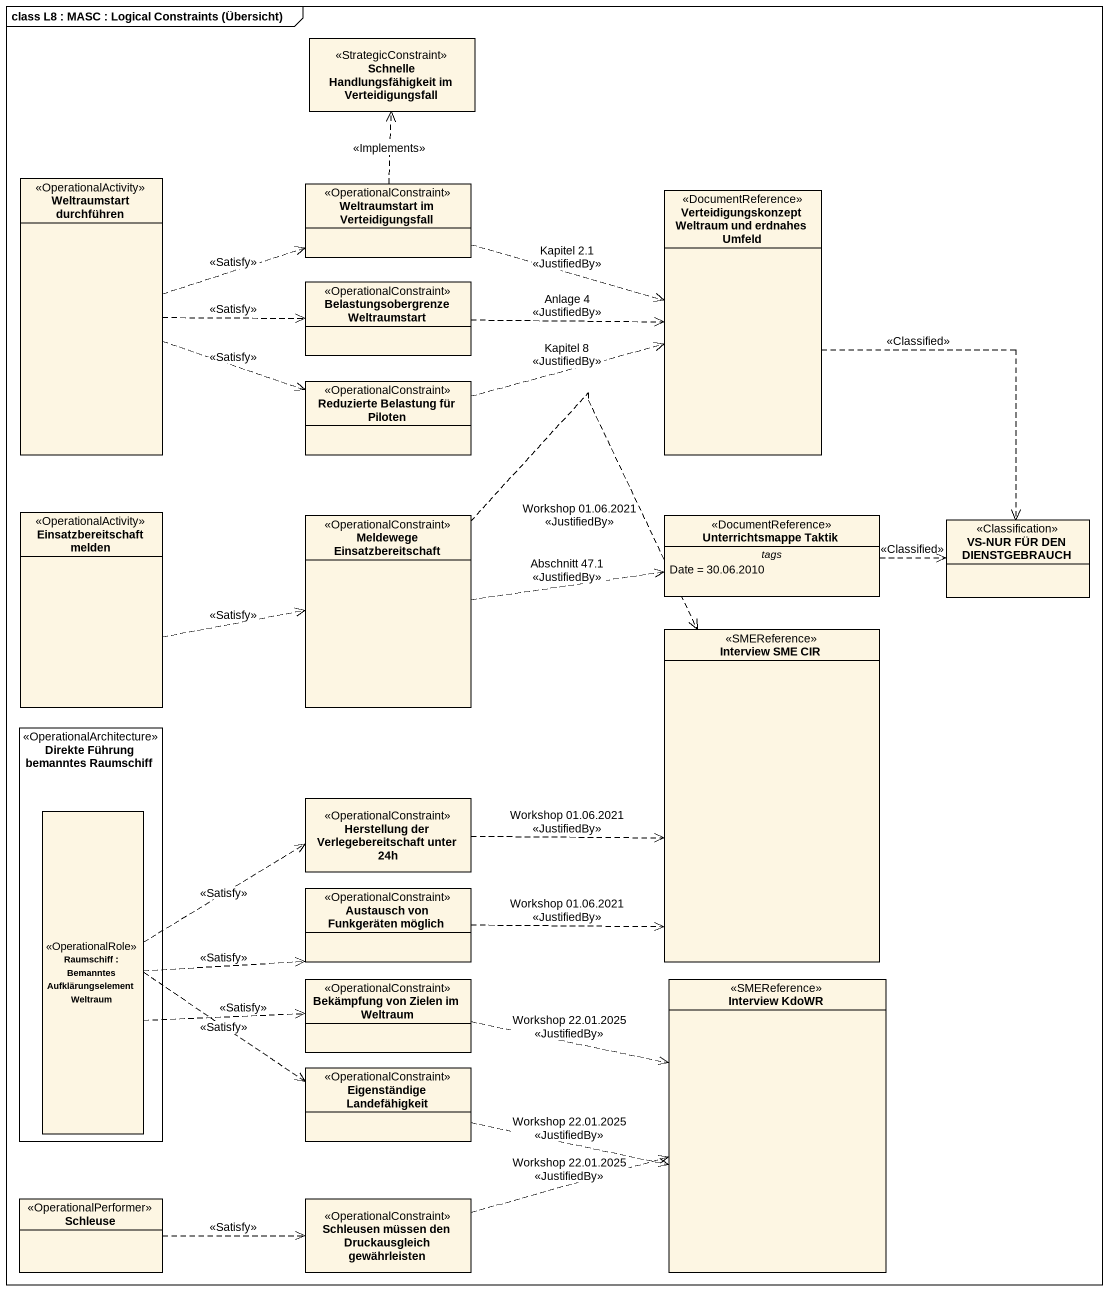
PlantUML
@startuml
mainframe class L8 : MASC : Logical Constraints (Übersicht)
allowmixing
hide circle
hide empty members
class "Schnelle Handlungsfähigkeit im Verteidigungsfall" as Schnelle_Handlungsfähigkeit <<StrategicConstraint>>
class "Weltraumstart durchführen" as Weltraumstart_durchführen <<OperationalActivity>>
class "Weltraumstart im Verteidigungsfall" as Weltraumstart_im <<OperationalConstraint>>
class "Verteidigungskonzept Weltraum und erdnahes Umfeld" as Verteidigungskonzept <<DocumentReference>>
class "Belastungsobergrenze Weltraumstart" as Belastungsobergrenze <<OperationalConstraint>>
class "Reduzierte Belastung für Piloten" as Reduzierte_Belastung_für <<OperationalConstraint>>
class "Einsatzbereitschaft melden" as Einsatzbereitschaft_melden <<OperationalActivity>>
class "Meldewege Einsatzbereitschaft" as Meldewege <<OperationalConstraint>>
class "Unterrichtsmappe Taktik" as Unterrichtsmappe_Taktik <<DocumentReference>> {
  -- tags --
  Date = 30.06.2010
}
class "VS-NUR FÜR DEN DIENSTGEBRAUCH" as VS_NUR_FÜR_DEN <<Classification>>
class "Interview SME CIR" as Interview_SME_CIR <<SMEReference>>
rectangle "Direkte Führung bemanntes Raumschiff" as Direkte_Führung_bemanntes <<OperationalArchitecture>> {
  rectangle "Raumschiff : Bemanntes Aufklärungselement Weltraum" as Raumschiff <<OperationalRole>>
}
class "Herstellung der Verlegebereitschaft unter 24h" as Herstellung_der <<OperationalConstraint>>
class "Austausch von Funkgeräten möglich" as Austausch_von_Funkgeräten <<OperationalConstraint>>
class "Bekämpfung von Zielen im Weltraum" as Bekämpfung_von_Zielen_im <<OperationalConstraint>>
class "Interview KdoWR" as Interview_KdoWR <<SMEReference>>
class "Eigenständige Landefähigkeit" as Eigenständige_Landefähigkeit <<OperationalConstraint>>
class Schleuse <<OperationalPerformer>>
class "Schleusen müssen den Druckausgleich gewährleisten" as Schleusen_müssen_den <<OperationalConstraint>>
Weltraumstart_durchführen .right.> Weltraumstart_im : <<Satisfy>>
Weltraumstart_durchführen .right.> Belastungsobergrenze : <<Satisfy>>
Weltraumstart_durchführen .right.> Reduzierte_Belastung_für : <<Satisfy>>
Weltraumstart_im .up.> Schnelle_Handlungsfähigkeit : <<Implements>>
Weltraumstart_im .right.> Verteidigungskonzept : Kapitel 2.1\n<<JustifiedBy>>
Verteidigungskonzept ..> VS_NUR_FÜR_DEN : <<Classified>>
Belastungsobergrenze .right.> Verteidigungskonzept : Anlage 4\n<<JustifiedBy>>
Reduzierte_Belastung_für .right.> Verteidigungskonzept : Kapitel 8\n<<JustifiedBy>>
Einsatzbereitschaft_melden .right.> Meldewege : <<Satisfy>>
Meldewege .right.> Unterrichtsmappe_Taktik : Abschnitt 47.1\n<<JustifiedBy>>
Meldewege .right.> Interview_SME_CIR : Workshop 01.06.2021\n<<JustifiedBy>>
Unterrichtsmappe_Taktik .right.> VS_NUR_FÜR_DEN : <<Classified>>
Raumschiff .right.> Herstellung_der : <<Satisfy>>
Raumschiff .right.> Austausch_von_Funkgeräten : <<Satisfy>>
Raumschiff .right.> Bekämpfung_von_Zielen_im : <<Satisfy>>
Raumschiff .right.> Eigenständige_Landefähigkeit : <<Satisfy>>
Herstellung_der .right.> Interview_SME_CIR : Workshop 01.06.2021\n<<JustifiedBy>>
Austausch_von_Funkgeräten .right.> Interview_SME_CIR : Workshop 01.06.2021\n<<JustifiedBy>>
Bekämpfung_von_Zielen_im .right.> Interview_KdoWR : Workshop 22.01.2025\n<<JustifiedBy>>
Eigenständige_Landefähigkeit .right.> Interview_KdoWR : Workshop 22.01.2025\n<<JustifiedBy>>
Schleuse .right.> Schleusen_müssen_den : <<Satisfy>>
Schleusen_müssen_den .right.> Interview_KdoWR : Workshop 22.01.2025\n<<JustifiedBy>>
@enduml
